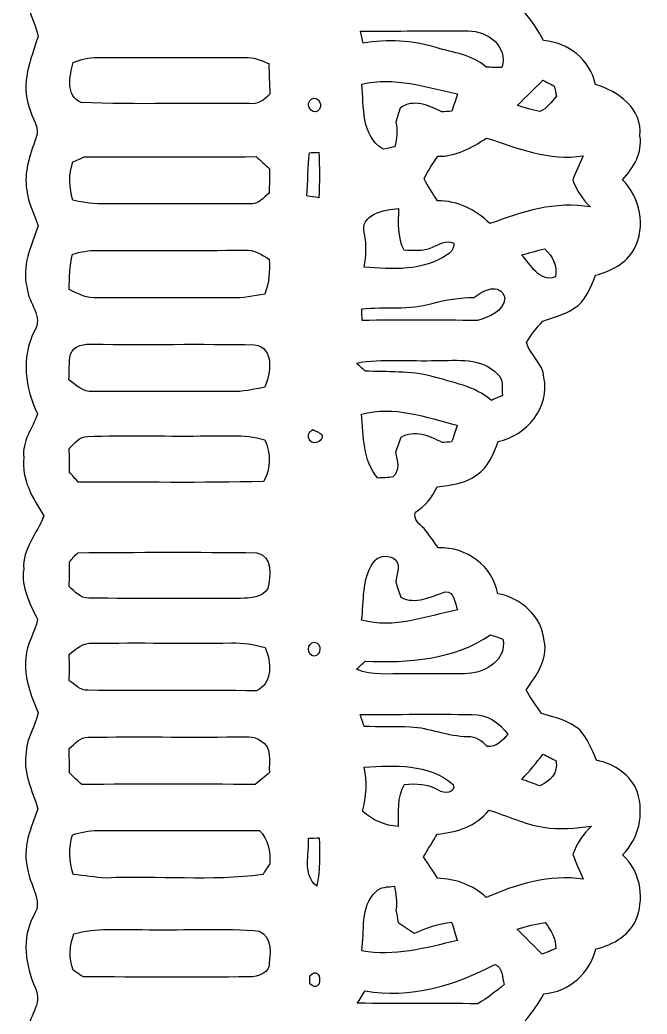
# Model space of a CAD drawing. Header units: centimetres. Extents: x -2.6 to 2.4, y -13.7 to 13.3.
# Drawn here: x -2.59 to 2.37, y -6.83 to 1.02 of the extents above; entities that cross this region are included whole.
import ezdxf

# ---------------------------------------------------------------- set-up
doc = ezdxf.new("R2010")
doc.units = ezdxf.units.CM
doc.header["$MEASUREMENT"] = 0
doc.layers.add('Camada 1', color=7, linetype='Continuous')

msp = doc.modelspace()

# ---------------------------------------------------------------- linework, layer by layer
at = {"layer": 'Camada 1', "color": 156}
for points, knots in [([(-2.27717, 13.27961), (-2.20169, 13.29477), (-2.12372, 13.28772), (-2.04681, 13.28913), (-2.04681, 13.28913), (-1.52152, 13.28349), (-0.99589, 13.29548), (-0.47059, 13.28314), (-0.47059, 13.28314), (-0.27869, 13.26515), (-0.05997, 13.34735), (0.10407, 13.21223), (0.10407, 13.21223), (0.20849, 13.24751), (0.32208, 13.2849), (0.43003, 13.2401), (0.43003, 13.2401), (0.56409, 13.20694), (0.65088, 13.09229), (0.7172, 12.97939), (0.7172, 12.97939), (0.86147, 12.98469), (1.00894, 12.93283), (1.10101, 12.81782), (1.10101, 12.81782), (1.13911, 12.7582), (1.16557, 12.69153), (1.19345, 12.62661), (1.19345, 12.62661), (1.35573, 12.58992), (1.50424, 12.47668), (1.5434, 12.30911), (1.5434, 12.30911), (1.6016, 12.14931), (1.51694, 11.98562), (1.41111, 11.86814), (1.41111, 11.86814), (1.45837, 11.79195), (1.50671, 11.71575), (1.5501, 11.63708), (1.5501, 11.63708), (1.65417, 11.61697), (1.766, 11.59191), (1.84326, 11.51325), (1.84326, 11.51325), (1.90112, 11.44869), (1.92899, 11.36508), (1.9632, 11.28676), (1.9632, 11.28676), (2.14558, 11.2462), (2.32268, 11.10262), (2.31281, 10.89977), (2.31281, 10.89977), (2.33503, 10.75795), (2.25777, 10.63554), (2.1791, 10.52617), (2.1791, 10.52617), (2.31245, 10.4087), (2.34314, 10.21891), (2.2941, 10.05381), (2.2941, 10.05381), (2.2426, 9.91129), (2.10538, 9.81816), (1.96108, 9.78781), (1.96108, 9.78781), (1.92334, 9.58638), (1.74166, 9.44597), (1.54023, 9.43751), (1.54023, 9.43751), (1.50071, 9.37153), (1.45555, 9.30909), (1.41887, 9.24136), (1.41887, 9.24136), (1.50176, 9.10836), (1.61008, 8.95597), (1.54374, 8.79157), (1.54374, 8.79157), (1.50812, 8.618), (1.3522, 8.51534), (1.19238, 8.46913), (1.19238, 8.46913), (1.14017, 8.25782), (0.94085, 8.09837), (0.71931, 8.12094), (0.71931, 8.12094), (0.66533, 8.02145), (0.58596, 7.93962), (0.49776, 7.86977), (0.49776, 7.86977), (0.59124, 7.8119), (0.66321, 7.72829), (0.71191, 7.62987), (0.71191, 7.62987), (0.81597, 7.62141), (0.92745, 7.6133), (1.01247, 7.5445), (1.01247, 7.5445), (1.11371, 7.487), (1.14935, 7.37093), (1.19415, 7.27109), (1.19415, 7.27109), (1.37617, 7.24076), (1.52223, 7.09365), (1.55468, 6.91303), (1.55468, 6.91303), (1.58962, 6.76134), (1.49965, 6.62164), (1.41181, 6.50699), (1.41181, 6.50699), (1.45732, 6.44102), (1.50176, 6.37399), (1.54515, 6.30624), (1.54515, 6.30624), (1.74941, 6.30449), (1.91769, 6.15173), (1.96249, 5.95665), (1.96249, 5.95665), (2.11454, 5.92242), (2.24401, 5.82719), (2.30928, 5.68395), (2.30928, 5.68395), (2.30998, 5.59964), (2.31527, 5.51461), (2.30645, 5.43031), (2.30645, 5.43031), (2.28811, 5.34492), (2.22603, 5.27897), (2.17311, 5.21263), (2.17311, 5.21263), (2.3248, 5.06482), (2.36714, 4.81117), (2.24649, 4.63267), (2.24649, 4.63267), (2.18475, 4.53319), (2.0701, 4.49297), (1.96568, 4.45523), (1.96568, 4.45523), (1.92405, 4.36138), (1.88806, 4.25414), (1.79704, 4.19664), (1.79704, 4.19664), (1.72295, 4.14372), (1.63335, 4.12184), (1.54622, 4.10138), (1.54622, 4.10138), (1.506, 4.02872), (1.45732, 3.96098), (1.41851, 3.88725), (1.41851, 3.88725), (1.50071, 3.76025), (1.60231, 3.61314), (1.54763, 3.45369), (1.54763, 3.45369), (1.51482, 3.27589), (1.35854, 3.16018), (1.19167, 3.11784), (1.19167, 3.11784), (1.14053, 2.90512), (0.9398, 2.74214), (0.71613, 2.76789), (0.71613, 2.76789), (0.65792, 2.64159), (0.54575, 2.55729), (0.43673, 2.47685), (0.43673, 2.47685), (0.54292, 2.40383), (0.6491, 2.32516), (0.71508, 2.21156), (0.71508, 2.21156), (0.82727, 2.19357), (0.94791, 2.17735), (1.03752, 2.10114), (1.03752, 2.10114), (1.12148, 2.04187), (1.15429, 1.94062), (1.18745, 1.84855), (1.18745, 1.84855), (1.35536, 1.81044), (1.512, 1.68875), (1.54975, 1.51482), (1.54975, 1.51482), (1.58996, 1.35643), (1.52259, 1.18816), (1.40053, 1.08444), (1.40053, 1.08444), (1.45803, 1.01494), (1.50917, 0.94014), (1.55046, 0.85936), (1.55046, 0.85936), (1.74766, 0.84632), (1.91876, 0.70838), (1.96037, 0.51293), (1.96037, 0.51293), (2.14277, 0.46107), (2.33327, 0.3182), (2.31281, 0.10724), (2.31281, 0.10724), (2.33469, -0.02786), (2.26094, -0.14569), (2.17382, -0.24058), (2.17382, -0.24058), (2.31916, -0.37923), (2.36007, -0.60959), (2.26659, -0.78775), (2.26659, -0.78775), (2.2038, -0.9024), (2.0828, -0.96166), (1.96179, -0.99447), (1.96179, -0.99447), (1.92263, -1.09185), (1.88382, -1.20227), (1.78859, -1.25871), (1.78859, -1.25871), (1.71414, -1.3081), (1.62489, -1.32503), (1.54374, -1.35854), (1.54374, -1.35854), (1.49472, -1.40935), (1.45167, -1.46578), (1.41534, -1.52646), (1.41534, -1.52646), (1.44463, -1.62453), (1.54622, -1.69262), (1.55397, -1.80162), (1.55397, -1.80162), (1.60338, -2.03763), (1.41887, -2.2606), (1.19274, -2.30752), (1.19274, -2.30752), (1.15393, -2.40524), (1.11512, -2.51213), (1.02305, -2.57315), (1.02305, -2.57315), (0.93451, -2.64266), (0.81808, -2.65253), (0.71049, -2.66593), (0.71049, -2.66593), (0.66852, -2.7453), (0.6177, -2.82187), (0.53728, -2.86773), (0.53728, -2.86773), (0.5221, -2.92593), (0.5669, -2.96228), (0.60642, -2.99649), (0.60642, -2.99649), (0.64628, -3.04587), (0.68297, -3.09738), (0.71895, -3.14995), (0.71895, -3.14995), (0.94085, -3.13972), (1.14723, -3.2907), (1.18991, -3.51155), (1.18991, -3.51155), (1.373, -3.54365), (1.53882, -3.69252), (1.55645, -3.88372), (1.55645, -3.88372), (1.58679, -4.03153), (1.49577, -4.15854), (1.41252, -4.27002), (1.41252, -4.27002), (1.44709, -4.33599), (1.49365, -4.39525), (1.53317, -4.45876), (1.53317, -4.45876), (1.63724, -4.48944), (1.75048, -4.51131), (1.83409, -4.58576), (1.83409, -4.58576), (1.89934, -4.65349), (1.93111, -4.74415), (1.97026, -4.82811), (1.97026, -4.82811), (2.1103, -4.85563), (2.2426, -4.94242), (2.29376, -5.0807), (2.29376, -5.0807), (2.34562, -5.25356), (2.30611, -5.44759), (2.17452, -5.5753), (2.17452, -5.5753), (2.31174, -5.6977), (2.34667, -5.89492), (2.29129, -6.06531), (2.29129, -6.06531), (2.24119, -6.20535), (2.1029, -6.28685), (1.96461, -6.31895), (1.96461, -6.31895), (1.91628, -6.5105), (1.75331, -6.65833), (1.55363, -6.67315), (1.55363, -6.67315), (1.51165, -6.75004), (1.4612, -6.82201), (1.40404, -6.88833), (1.40404, -6.88833), (1.49189, -6.99523), (1.58009, -7.12152), (1.55892, -7.26792), (1.55892, -7.26792), (1.54798, -7.46548), (1.38077, -7.6207), (1.19308, -7.65739), (1.19308, -7.65739), (1.1504, -7.75723), (1.11583, -7.874), (1.01528, -7.9315), (1.01528, -7.9315), (0.92779, -7.99853), (0.81421, -8.00276), (0.71013, -8.02252), (0.71013, -8.02252), (0.65933, -8.14351), (0.55562, -8.22218), (0.44414, -8.28428), (0.44414, -8.28428), (0.55845, -8.34319), (0.65617, -8.43104), (0.71649, -8.54569), (0.71649, -8.54569), (0.93591, -8.52664), (1.14477, -8.68115), (1.19062, -8.89706), (1.19062, -8.89706), (1.32891, -8.93974), (1.47637, -9.01206), (1.52576, -9.16023), (1.52576, -9.16023), (1.61395, -9.33379), (1.53034, -9.52958), (1.41323, -9.66611), (1.41323, -9.66611), (1.4619, -9.73561), (1.50636, -9.80756), (1.54763, -9.88201), (1.54763, -9.88201), (1.63512, -9.90458), (1.72861, -9.92222), (1.80162, -9.98007), (1.80162, -9.98007), (1.88806, -10.0404), (1.92405, -10.14448), (1.96708, -10.2362), (1.96708, -10.2362), (2.08033, -10.27535), (2.2052, -10.32228), (2.26377, -10.43586), (2.26377, -10.43586), (2.3622, -10.61578), (2.31775, -10.84896), (2.17557, -10.99361), (2.17557, -10.99361), (2.34209, -11.14495), (2.36926, -11.43034), (2.21721, -11.60039), (2.21721, -11.60039), (2.1537, -11.67835), (2.05246, -11.70445), (1.96215, -11.73692), (1.96215, -11.73692), (1.91947, -11.93482), (1.74554, -12.07769), (1.54481, -12.09145), (1.54481, -12.09145), (1.50106, -12.15565), (1.45591, -12.21916), (1.40935, -12.2816), (1.40935, -12.2816), (1.50424, -12.40649), (1.60197, -12.56383), (1.54586, -12.72645), (1.54586, -12.72645), (1.50812, -12.89719), (1.36031, -13.01537), (1.1945, -13.05102), (1.1945, -13.05102), (1.14935, -13.15013), (1.11478, -13.26656), (1.01389, -13.32442), (1.01389, -13.32442), (0.9292, -13.3932), (0.81738, -13.39673), (0.71402, -13.4059), (0.71402, -13.4059), (0.64735, -13.5643), (0.49564, -13.68036), (0.31996, -13.67895), (0.31996, -13.67895), (-0.23318, -13.68882), (-0.78705, -13.67966), (-1.34055, -13.68283), (-1.34055, -13.68283), (-1.68521, -13.67861), (-2.03093, -13.69589), (-2.37455, -13.66273), (-2.37455, -13.66273), (-2.47791, -13.52868), (-2.57174, -13.37203), (-2.55905, -13.196), (-2.55905, -13.196), (-2.56504, -13.06476), (-2.49061, -12.9533), (-2.44439, -12.83652), (-2.44439, -12.83652), (-2.51001, -12.68518), (-2.57527, -12.52255), (-2.53083, -12.35499), (-2.53083, -12.35499), (-2.51636, -12.2361), (-2.39747, -12.12179), (-2.4758, -12.00431), (-2.4758, -12.00431), (-2.58867, -11.79865), (-2.53894, -11.55664), (-2.4451, -11.35486), (-2.4451, -11.35486), (-2.47755, -11.22715), (-2.5541, -11.10721), (-2.53824, -10.97033), (-2.53824, -10.97033), (-2.54, -10.83627), (-2.47438, -10.71703), (-2.44439, -10.59074), (-2.44439, -10.59074), (-2.4899, -10.48702), (-2.54387, -10.38224), (-2.54141, -10.26583), (-2.54141, -10.26583), (-2.54599, -10.1226), (-2.48425, -9.99137), (-2.44193, -9.85838), (-2.44193, -9.85838), (-2.45674, -9.76948), (-2.50684, -9.69081), (-2.52482, -9.60296), (-2.52482, -9.60296), (-2.56117, -9.45902), (-2.52589, -9.30875), (-2.46591, -9.1768), (-2.46591, -9.1768), (-2.407, -9.07555), (-2.47896, -8.96691), (-2.49378, -8.86388), (-2.49378, -8.86388), (-2.55023, -8.66034), (-2.48742, -8.43738), (-2.34314, -8.28569), (-2.34314, -8.28569), (-2.44086, -8.16715), (-2.51812, -8.02286), (-2.51354, -7.86518), (-2.51354, -7.86518), (-2.52095, -7.73041), (-2.46415, -7.60552), (-2.44122, -7.47572), (-2.44122, -7.47572), (-2.48742, -7.3159), (-2.57069, -7.15539), (-2.53012, -6.98358), (-2.53012, -6.98358), (-2.52589, -6.86152), (-2.40558, -6.75181), (-2.46591, -6.6301), (-2.46591, -6.6301), (-2.54423, -6.44913), (-2.57844, -6.23464), (-2.47967, -6.05437), (-2.47967, -6.05437), (-2.39923, -5.93336), (-2.5167, -5.80989), (-2.52764, -5.68501), (-2.52764, -5.68501), (-2.57281, -5.52167), (-2.50225, -5.36256), (-2.44581, -5.21299), (-2.44581, -5.21299), (-2.49025, -5.06552), (-2.56962, -4.91949), (-2.53824, -4.75967), (-2.53824, -4.75967), (-2.53612, -4.64925), (-2.46308, -4.55789), (-2.44544, -4.45311), (-2.44544, -4.45311), (-2.49977, -4.31411), (-2.5608, -4.17054), (-2.54034, -4.01742), (-2.54034, -4.01742), (-2.53824, -3.90842), (-2.46698, -3.81706), (-2.44934, -3.71369), (-2.44934, -3.71369), (-2.51107, -3.58985), (-2.57951, -3.46109), (-2.55869, -3.31716), (-2.55869, -3.31716), (-2.56892, -3.1563), (-2.45285, -3.0353), (-2.39854, -2.8963), (-2.39854, -2.8963), (-2.48673, -2.75802), (-2.5781, -2.60772), (-2.55869, -2.43557), (-2.55869, -2.43557), (-2.57281, -2.30681), (-2.48849, -2.2038), (-2.44934, -2.08915), (-2.44934, -2.08915), (-2.5474, -1.88595), (-2.58092, -1.64606), (-2.47473, -1.43827), (-2.47473, -1.43827), (-2.39923, -1.32115), (-2.52306, -1.21391), (-2.53152, -1.09643), (-2.53152, -1.09643), (-2.57703, -0.92428), (-2.49836, -0.76164), (-2.4451, -0.60325), (-2.4451, -0.60325), (-2.47368, -0.50977), (-2.52377, -0.42228), (-2.53434, -0.32349), (-2.53434, -0.32349), (-2.55939, -0.18167), (-2.50789, -0.04268), (-2.46167, 0.0889), (-2.46167, 0.0889), (-2.42252, 0.17322), (-2.4966, 0.25152), (-2.51529, 0.3316), (-2.51529, 0.3316), (-2.58621, 0.52), (-2.50189, 0.71191), (-2.4451, 0.89041), (-2.4451, 0.89041), (-2.46732, 1.00646), (-2.53683, 1.11125), (-2.53787, 1.2326), (-2.53787, 1.2326), (-2.55693, 1.3836), (-2.47755, 1.51765), (-2.43945, 1.657), (-2.43945, 1.657), (-2.46308, 1.79916), (-2.52764, 1.93604), (-2.51283, 2.08314), (-2.51283, 2.08314), (-2.50754, 2.23697), (-2.42464, 2.37348), (-2.32304, 2.48391), (-2.32304, 2.48391), (-2.40242, 2.57457), (-2.47721, 2.67441), (-2.49836, 2.7961), (-2.49836, 2.7961), (-2.54811, 2.9711), (-2.47368, 3.14254), (-2.43945, 3.31187), (-2.43945, 3.31187), (-2.49307, 3.47345), (-2.57386, 3.64031), (-2.52694, 3.81528), (-2.52694, 3.81528), (-2.51777, 3.93276), (-2.39676, 4.0393), (-2.46661, 4.15642), (-2.46661, 4.15642), (-2.56433, 4.3635), (-2.57245, 4.61963), (-2.43733, 4.81224), (-2.43733, 4.81224), (-2.49731, 4.96639), (-2.55975, 5.13045), (-2.53259, 5.29907), (-2.53259, 5.29907), (-2.52482, 5.39608), (-2.46979, 5.47899), (-2.44403, 5.57035), (-2.44403, 5.57035), (-2.49132, 5.69736), (-2.55057, 5.82471), (-2.54282, 5.96406), (-2.54282, 5.96406), (-2.5474, 6.08999), (-2.47791, 6.199), (-2.44298, 6.31577), (-2.44298, 6.31577), (-2.48108, 6.44277), (-2.55093, 6.56412), (-2.54316, 6.70102), (-2.54316, 6.70102), (-2.55305, 6.82978), (-2.48673, 6.94195), (-2.44228, 7.05696), (-2.44228, 7.05696), (-2.49344, 7.16986), (-2.57386, 7.27816), (-2.55905, 7.40903), (-2.55905, 7.40903), (-2.5788, 7.58119), (-2.47614, 7.72512), (-2.39888, 7.86799), (-2.39888, 7.86799), (-2.46661, 8.0144), (-2.57703, 8.15445), (-2.55905, 8.32555), (-2.55905, 8.32555), (-2.57527, 8.4582), (-2.50048, 8.57144), (-2.44792, 8.68609), (-2.44792, 8.68609), (-2.47509, 8.78945), (-2.53753, 8.8833), (-2.54141, 8.9923), (-2.54141, 8.9923), (-2.55447, 9.14893), (-2.4966, 9.29781), (-2.43733, 9.43927), (-2.43733, 9.43927), (-2.55798, 9.634), (-2.57703, 9.88341), (-2.47473, 10.09015), (-2.47473, 10.09015), (-2.39747, 10.21221), (-2.52942, 10.32439), (-2.53259, 10.44963), (-2.53259, 10.44963), (-2.56857, 10.61755), (-2.48038, 10.77136), (-2.44615, 10.92941), (-2.44615, 10.92941), (-2.49765, 11.05569), (-2.55975, 11.18693), (-2.53858, 11.32769), (-2.53858, 11.32769), (-2.53223, 11.4508), (-2.47015, 11.55981), (-2.44016, 11.67694), (-2.44016, 11.67694), (-2.47614, 11.79336), (-2.53787, 11.90448), (-2.53929, 12.02936), (-2.53929, 12.02936), (-2.54776, 12.17012), (-2.48179, 12.29747), (-2.44086, 12.428), (-2.44086, 12.428), (-2.44581, 12.51231), (-2.48284, 12.59098), (-2.49802, 12.67354), (-2.49802, 12.67354), (-2.54987, 12.89438), (-2.47685, 13.15613), (-2.27717, 13.27961)], [0, 0, 0, 0, 0.0060606, 0.0060606, 0.0060606, 0.0060606, 0.0121212, 0.0121212, 0.0121212, 0.0121212, 0.0181818, 0.0181818, 0.0181818, 0.0181818, 0.0242424, 0.0242424, 0.0242424, 0.0242424, 0.030303, 0.030303, 0.030303, 0.030303, 0.0363636, 0.0363636, 0.0363636, 0.0363636, 0.0424242, 0.0424242, 0.0424242, 0.0424242, 0.0484848, 0.0484848, 0.0484848, 0.0484848, 0.0545455, 0.0545455, 0.0545455, 0.0545455, 0.0606061, 0.0606061, 0.0606061, 0.0606061, 0.0666667, 0.0666667, 0.0666667, 0.0666667, 0.0727273, 0.0727273, 0.0727273, 0.0727273, 0.0787879, 0.0787879, 0.0787879, 0.0787879, 0.0848485, 0.0848485, 0.0848485, 0.0848485, 0.0909091, 0.0909091, 0.0909091, 0.0909091, 0.0969697, 0.0969697, 0.0969697, 0.0969697, 0.1030303, 0.1030303, 0.1030303, 0.1030303, 0.1090909, 0.1090909, 0.1090909, 0.1090909, 0.1151515, 0.1151515, 0.1151515, 0.1151515, 0.1212121, 0.1212121, 0.1212121, 0.1212121, 0.1272727, 0.1272727, 0.1272727, 0.1272727, 0.1333333, 0.1333333, 0.1333333, 0.1333333, 0.1393939, 0.1393939, 0.1393939, 0.1393939, 0.1454545, 0.1454545, 0.1454545, 0.1454545, 0.1515152, 0.1515152, 0.1515152, 0.1515152, 0.1575758, 0.1575758, 0.1575758, 0.1575758, 0.1636364, 0.1636364, 0.1636364, 0.1636364, 0.169697, 0.169697, 0.169697, 0.169697, 0.1757576, 0.1757576, 0.1757576, 0.1757576, 0.1818182, 0.1818182, 0.1818182, 0.1818182, 0.1878788, 0.1878788, 0.1878788, 0.1878788, 0.1939394, 0.1939394, 0.1939394, 0.1939394, 0.2, 0.2, 0.2, 0.2, 0.2060606, 0.2060606, 0.2060606, 0.2060606, 0.2121212, 0.2121212, 0.2121212, 0.2121212, 0.2181818, 0.2181818, 0.2181818, 0.2181818, 0.2242424, 0.2242424, 0.2242424, 0.2242424, 0.230303, 0.230303, 0.230303, 0.230303, 0.2363636, 0.2363636, 0.2363636, 0.2363636, 0.2424242, 0.2424242, 0.2424242, 0.2424242, 0.2484848, 0.2484848, 0.2484848, 0.2484848, 0.2545455, 0.2545455, 0.2545455, 0.2545455, 0.2606061, 0.2606061, 0.2606061, 0.2606061, 0.2666667, 0.2666667, 0.2666667, 0.2666667, 0.2727273, 0.2727273, 0.2727273, 0.2727273, 0.2787879, 0.2787879, 0.2787879, 0.2787879, 0.2848485, 0.2848485, 0.2848485, 0.2848485, 0.2909091, 0.2909091, 0.2909091, 0.2909091, 0.2969697, 0.2969697, 0.2969697, 0.2969697, 0.3030303, 0.3030303, 0.3030303, 0.3030303, 0.3090909, 0.3090909, 0.3090909, 0.3090909, 0.3151515, 0.3151515, 0.3151515, 0.3151515, 0.3212121, 0.3212121, 0.3212121, 0.3212121, 0.3272727, 0.3272727, 0.3272727, 0.3272727, 0.3333333, 0.3333333, 0.3333333, 0.3333333, 0.3393939, 0.3393939, 0.3393939, 0.3393939, 0.3454545, 0.3454545, 0.3454545, 0.3454545, 0.3515152, 0.3515152, 0.3515152, 0.3515152, 0.3575758, 0.3575758, 0.3575758, 0.3575758, 0.3636364, 0.3636364, 0.3636364, 0.3636364, 0.369697, 0.369697, 0.369697, 0.369697, 0.3757576, 0.3757576, 0.3757576, 0.3757576, 0.3818182, 0.3818182, 0.3818182, 0.3818182, 0.3878788, 0.3878788, 0.3878788, 0.3878788, 0.3939394, 0.3939394, 0.3939394, 0.3939394, 0.4, 0.4, 0.4, 0.4, 0.4060606, 0.4060606, 0.4060606, 0.4060606, 0.4121212, 0.4121212, 0.4121212, 0.4121212, 0.4181818, 0.4181818, 0.4181818, 0.4181818, 0.4242424, 0.4242424, 0.4242424, 0.4242424, 0.430303, 0.430303, 0.430303, 0.430303, 0.4363636, 0.4363636, 0.4363636, 0.4363636, 0.4424242, 0.4424242, 0.4424242, 0.4424242, 0.4484848, 0.4484848, 0.4484848, 0.4484848, 0.4545455, 0.4545455, 0.4545455, 0.4545455, 0.4606061, 0.4606061, 0.4606061, 0.4606061, 0.4666667, 0.4666667, 0.4666667, 0.4666667, 0.4727273, 0.4727273, 0.4727273, 0.4727273, 0.4787879, 0.4787879, 0.4787879, 0.4787879, 0.4848485, 0.4848485, 0.4848485, 0.4848485, 0.4909091, 0.4909091, 0.4909091, 0.4909091, 0.4969697, 0.4969697, 0.4969697, 0.4969697, 0.5030303, 0.5030303, 0.5030303, 0.5030303, 0.5090909, 0.5090909, 0.5090909, 0.5090909, 0.5151515, 0.5151515, 0.5151515, 0.5151515, 0.5212121, 0.5212121, 0.5212121, 0.5212121, 0.5272727, 0.5272727, 0.5272727, 0.5272727, 0.5333333, 0.5333333, 0.5333333, 0.5333333, 0.5393939, 0.5393939, 0.5393939, 0.5393939, 0.5454545, 0.5454545, 0.5454545, 0.5454545, 0.5515152, 0.5515152, 0.5515152, 0.5515152, 0.5575758, 0.5575758, 0.5575758, 0.5575758, 0.5636364, 0.5636364, 0.5636364, 0.5636364, 0.569697, 0.569697, 0.569697, 0.569697, 0.5757576, 0.5757576, 0.5757576, 0.5757576, 0.5818182, 0.5818182, 0.5818182, 0.5818182, 0.5878788, 0.5878788, 0.5878788, 0.5878788, 0.5939394, 0.5939394, 0.5939394, 0.5939394, 0.6, 0.6, 0.6, 0.6, 0.6060606, 0.6060606, 0.6060606, 0.6060606, 0.6121212, 0.6121212, 0.6121212, 0.6121212, 0.6181818, 0.6181818, 0.6181818, 0.6181818, 0.6242424, 0.6242424, 0.6242424, 0.6242424, 0.630303, 0.630303, 0.630303, 0.630303, 0.6363636, 0.6363636, 0.6363636, 0.6363636, 0.6424242, 0.6424242, 0.6424242, 0.6424242, 0.6484848, 0.6484848, 0.6484848, 0.6484848, 0.6545455, 0.6545455, 0.6545455, 0.6545455, 0.6606061, 0.6606061, 0.6606061, 0.6606061, 0.6666667, 0.6666667, 0.6666667, 0.6666667, 0.6727273, 0.6727273, 0.6727273, 0.6727273, 0.6787879, 0.6787879, 0.6787879, 0.6787879, 0.6848485, 0.6848485, 0.6848485, 0.6848485, 0.6909091, 0.6909091, 0.6909091, 0.6909091, 0.6969697, 0.6969697, 0.6969697, 0.6969697, 0.7030303, 0.7030303, 0.7030303, 0.7030303, 0.7090909, 0.7090909, 0.7090909, 0.7090909, 0.7151515, 0.7151515, 0.7151515, 0.7151515, 0.7212121, 0.7212121, 0.7212121, 0.7212121, 0.7272727, 0.7272727, 0.7272727, 0.7272727, 0.7333333, 0.7333333, 0.7333333, 0.7333333, 0.7393939, 0.7393939, 0.7393939, 0.7393939, 0.7454545, 0.7454545, 0.7454545, 0.7454545, 0.7515152, 0.7515152, 0.7515152, 0.7515152, 0.7575758, 0.7575758, 0.7575758, 0.7575758, 0.7636364, 0.7636364, 0.7636364, 0.7636364, 0.769697, 0.769697, 0.769697, 0.769697, 0.7757576, 0.7757576, 0.7757576, 0.7757576, 0.7818182, 0.7818182, 0.7818182, 0.7818182, 0.7878788, 0.7878788, 0.7878788, 0.7878788, 0.7939394, 0.7939394, 0.7939394, 0.7939394, 0.8, 0.8, 0.8, 0.8, 0.8060606, 0.8060606, 0.8060606, 0.8060606, 0.8121212, 0.8121212, 0.8121212, 0.8121212, 0.8181818, 0.8181818, 0.8181818, 0.8181818, 0.8242424, 0.8242424, 0.8242424, 0.8242424, 0.830303, 0.830303, 0.830303, 0.830303, 0.8363636, 0.8363636, 0.8363636, 0.8363636, 0.8424242, 0.8424242, 0.8424242, 0.8424242, 0.8484848, 0.8484848, 0.8484848, 0.8484848, 0.8545455, 0.8545455, 0.8545455, 0.8545455, 0.8606061, 0.8606061, 0.8606061, 0.8606061, 0.8666667, 0.8666667, 0.8666667, 0.8666667, 0.8727273, 0.8727273, 0.8727273, 0.8727273, 0.8787879, 0.8787879, 0.8787879, 0.8787879, 0.8848485, 0.8848485, 0.8848485, 0.8848485, 0.8909091, 0.8909091, 0.8909091, 0.8909091, 0.8969697, 0.8969697, 0.8969697, 0.8969697, 0.9030303, 0.9030303, 0.9030303, 0.9030303, 0.9090909, 0.9090909, 0.9090909, 0.9090909, 0.9151515, 0.9151515, 0.9151515, 0.9151515, 0.9212121, 0.9212121, 0.9212121, 0.9212121, 0.9272727, 0.9272727, 0.9272727, 0.9272727, 0.9333333, 0.9333333, 0.9333333, 0.9333333, 0.9393939, 0.9393939, 0.9393939, 0.9393939, 0.9454545, 0.9454545, 0.9454545, 0.9454545, 0.9515152, 0.9515152, 0.9515152, 0.9515152, 0.9575758, 0.9575758, 0.9575758, 0.9575758, 0.9636364, 0.9636364, 0.9636364, 0.9636364, 0.969697, 0.969697, 0.969697, 0.969697, 0.9757576, 0.9757576, 0.9757576, 0.9757576, 0.9818182, 0.9818182, 0.9818182, 0.9818182, 0.9878788, 0.9878788, 0.9878788, 0.9878788, 1, 1, 1, 1]), ([(0.10266, 0.9338), (0.10266, 0.9338), (0.10266, 0.9338), (0.10266, 0.9338), (0.10266, 0.9338), (0.10971, 0.90275), (0.11711, 0.87136), (0.12452, 0.83996), (0.12452, 0.83996), (0.31644, 0.87241), (0.51435, 0.86042), (0.70097, 0.80468), (0.70097, 0.80468), (0.83572, 0.7627), (0.98848, 0.75106), (1.09643, 0.64981), (1.09643, 0.64981), (1.1377, 0.6484), (1.17897, 0.64769), (1.22061, 0.64698), (1.22061, 0.64698), (1.27423, 0.81209), (1.10596, 0.93873), (0.95496, 0.93591), (0.95496, 0.93591), (0.67098, 0.93627), (0.387, 0.93627), (0.10266, 0.9338)], [0, 0, 0, 0, 0.125, 0.125, 0.125, 0.125, 0.25, 0.25, 0.25, 0.25, 0.375, 0.375, 0.375, 0.375, 0.5, 0.5, 0.5, 0.5, 0.625, 0.625, 0.625, 0.625, 0.75, 0.75, 0.75, 0.75, 1, 1, 1, 1]), ([(-2.16853, 0.6865), (-2.16853, 0.6865), (-2.16853, 0.6865), (-2.16853, 0.6865), (-2.16853, 0.6865), (-2.19428, 0.58103), (-2.23131, 0.42262), (-2.10326, 0.36971), (-2.10326, 0.36971), (-1.66158, 0.35277), (-1.21849, 0.36795), (-0.77645, 0.3623), (-0.77645, 0.3623), (-0.70872, 0.35031), (-0.65687, 0.39193), (-0.61277, 0.43673), (-0.61277, 0.43673), (-0.61595, 0.51752), (-0.61806, 0.59796), (-0.62089, 0.67875), (-0.62089, 0.67875), (-0.68121, 0.70272), (-0.74188, 0.73166), (-0.80856, 0.72707), (-0.80856, 0.72707), (-1.19839, 0.72636), (-1.5882, 0.72636), (-1.97801, 0.72672), (-1.97801, 0.72672), (-2.04399, 0.72989), (-2.10714, 0.70838), (-2.16853, 0.6865)], [0, 0, 0, 0, 0.1111111, 0.1111111, 0.1111111, 0.1111111, 0.2222222, 0.2222222, 0.2222222, 0.2222222, 0.3333333, 0.3333333, 0.3333333, 0.3333333, 0.4444444, 0.4444444, 0.4444444, 0.4444444, 0.5555556, 0.5555556, 0.5555556, 0.5555556, 0.6666667, 0.6666667, 0.6666667, 0.6666667, 0.7777778, 0.7777778, 0.7777778, 0.7777778, 1, 1, 1, 1]), ([(0.11324, 0.51505), (0.11324, 0.51505), (0.11324, 0.51505), (0.11324, 0.51505), (0.11324, 0.51505), (0.1337, 0.33619), (0.10442, 0.11041), (0.28327, 0.00141), (0.28327, 0.00141), (0.30585, 0.00599), (0.35136, 0.01588), (0.37394, 0.0208), (0.37394, 0.0208), (0.39299, 0.08466), (0.39582, 0.15098), (0.38347, 0.21624), (0.38347, 0.21624), (0.39441, 0.2533), (0.40569, 0.28999), (0.41663, 0.32666), (0.41663, 0.32666), (0.52351, 0.40252), (0.64206, 0.34995), (0.74541, 0.29703), (0.74541, 0.29703), (0.76517, 0.2981), (0.80503, 0.3002), (0.82515, 0.30127), (0.82515, 0.30127), (0.8403, 0.34712), (0.85583, 0.39299), (0.871, 0.43885), (0.871, 0.43885), (0.6223, 0.49354), (0.36971, 0.57608), (0.11324, 0.51505)], [0, 0, 0, 0, 0.1, 0.1, 0.1, 0.1, 0.2, 0.2, 0.2, 0.2, 0.3, 0.3, 0.3, 0.3, 0.4, 0.4, 0.4, 0.4, 0.5, 0.5, 0.5, 0.5, 0.6, 0.6, 0.6, 0.6, 0.7, 0.7, 0.7, 0.7, 0.8, 0.8, 0.8, 0.8, 1, 1, 1, 1]), ([(1.3416, 0.34712), (1.3416, 0.34712), (1.3416, 0.34712), (1.3416, 0.34712), (1.3416, 0.34712), (1.40088, 0.33055), (1.45944, 0.31009), (1.52047, 0.29986), (1.52047, 0.29986), (1.57797, 0.32137), (1.6122, 0.37641), (1.6524, 0.41945), (1.6524, 0.41945), (1.64818, 0.43992), (1.63971, 0.48048), (1.63547, 0.50095), (1.63547, 0.50095), (1.6129, 0.51223), (1.56845, 0.53481), (1.54622, 0.54645), (1.54622, 0.54645), (1.47742, 0.48048), (1.41005, 0.4131), (1.3416, 0.34712)], [0, 0, 0, 0, 0.1428571, 0.1428571, 0.1428571, 0.1428571, 0.2857143, 0.2857143, 0.2857143, 0.2857143, 0.4285714, 0.4285714, 0.4285714, 0.4285714, 0.5714286, 0.5714286, 0.5714286, 0.5714286, 0.7142857, 0.7142857, 0.7142857, 0.7142857, 1, 1, 1, 1]), ([(-0.29703, 0.38276), (-0.29703, 0.38276), (-0.29703, 0.38276), (-0.29703, 0.38276), (-0.29703, 0.38276), (-0.33548, 0.33548), (-0.25717, 0.26), (-0.22048, 0.31891), (-0.22048, 0.31891), (-0.18486, 0.36653), (-0.26, 0.44272), (-0.29703, 0.38276)], [0, 0, 0, 0, 0.25, 0.25, 0.25, 0.25, 0.5, 0.5, 0.5, 0.5, 1, 1, 1, 1]), ([(0.71402, -0.05467), (0.71402, -0.05467), (0.71402, -0.05467), (0.71402, -0.05467), (0.71402, -0.05467), (0.67768, -0.11324), (0.63358, -0.16791), (0.60642, -0.23176), (0.60642, -0.23176), (0.63675, -0.29245), (0.67627, -0.34819), (0.71154, -0.4064), (0.71154, -0.4064), (0.87241, -0.40498), (1.01423, -0.47625), (1.12713, -0.58632), (1.12713, -0.58632), (1.38077, -0.49106), (1.64747, -0.40745), (1.92229, -0.45473), (1.92229, -0.45473), (1.85807, -0.39582), (1.81222, -0.32208), (1.78082, -0.24129), (1.78082, -0.24129), (1.80764, -0.17709), (1.83515, -0.11289), (1.86372, -0.04974), (1.86372, -0.04974), (1.59737, -0.09701), (1.34584, 0.01269), (1.0996, 0.0896), (1.0996, 0.0896), (0.98354, 0.0134), (0.85831, -0.05679), (0.71402, -0.05467)], [0, 0, 0, 0, 0.1, 0.1, 0.1, 0.1, 0.2, 0.2, 0.2, 0.2, 0.3, 0.3, 0.3, 0.3, 0.4, 0.4, 0.4, 0.4, 0.5, 0.5, 0.5, 0.5, 0.6, 0.6, 0.6, 0.6, 0.7, 0.7, 0.7, 0.7, 0.8, 0.8, 0.8, 0.8, 1, 1, 1, 1]), ([(-2.17063, -0.09947), (-2.17063, -0.09947), (-2.17063, -0.09947), (-2.17063, -0.09947), (-2.17063, -0.09947), (-2.20591, -0.19755), (-2.1985, -0.30268), (-2.16992, -0.40181), (-2.16992, -0.40181), (-2.08314, -0.4198), (-1.99495, -0.43356), (-1.90605, -0.4311), (-1.90605, -0.4311), (-1.52788, -0.42827), (-1.15005, -0.43285), (-0.77223, -0.42969), (-0.77223, -0.42969), (-0.70555, -0.4385), (-0.66392, -0.37994), (-0.61701, -0.34466), (-0.61701, -0.34466), (-0.61701, -0.28081), (-0.61665, -0.21731), (-0.61595, -0.1538), (-0.61595, -0.1538), (-0.65122, -0.121), (-0.6865, -0.08854), (-0.72214, -0.05679), (-0.72214, -0.05679), (-1.1751, -0.06208), (-1.62806, -0.05644), (-2.08104, -0.05961), (-2.08104, -0.05961), (-2.10326, -0.0695), (-2.14806, -0.08924), (-2.17063, -0.09947)], [0, 0, 0, 0, 0.1, 0.1, 0.1, 0.1, 0.2, 0.2, 0.2, 0.2, 0.3, 0.3, 0.3, 0.3, 0.4, 0.4, 0.4, 0.4, 0.5, 0.5, 0.5, 0.5, 0.6, 0.6, 0.6, 0.6, 0.7, 0.7, 0.7, 0.7, 0.8, 0.8, 0.8, 0.8, 1, 1, 1, 1]), ([(-0.3002, -0.02645), (-0.3002, -0.02645), (-0.3002, -0.02645), (-0.3002, -0.02645), (-0.3002, -0.02645), (-0.31184, -0.1397), (-0.31184, -0.254), (-0.31996, -0.36759), (-0.31996, -0.36759), (-0.28821, -0.37217), (-0.25681, -0.37677), (-0.22506, -0.38169), (-0.22506, -0.38169), (-0.21943, -0.26175), (-0.21978, -0.14216), (-0.22647, -0.02258), (-0.22647, -0.02258), (-0.24518, -0.02363), (-0.28187, -0.0254), (-0.3002, -0.02645)], [0, 0, 0, 0, 0.1666667, 0.1666667, 0.1666667, 0.1666667, 0.3333333, 0.3333333, 0.3333333, 0.3333333, 0.5, 0.5, 0.5, 0.5, 0.6666667, 0.6666667, 0.6666667, 0.6666667, 1, 1, 1, 1]), ([(0.13475, -0.66674), (0.13475, -0.66674), (0.13475, -0.66674), (0.13475, -0.66674), (0.13475, -0.66674), (0.15521, -0.75388), (0.1471, -0.84278), (0.13263, -0.93027), (0.13263, -0.93027), (0.35418, -0.94755), (0.60006, -0.96448), (0.79162, -0.82973), (0.79162, -0.82973), (0.82549, -0.81068), (0.84172, -0.78139), (0.84101, -0.74153), (0.84101, -0.74153), (0.77927, -0.71084), (0.72319, -0.75247), (0.66745, -0.77435), (0.66745, -0.77435), (0.59867, -0.80963), (0.52, -0.79445), (0.44626, -0.7948), (0.44626, -0.7948), (0.39229, -0.69285), (0.40216, -0.57855), (0.40464, -0.46777), (0.40464, -0.46777), (0.29316, -0.47449), (0.09065, -0.51399), (0.13475, -0.66674)], [0, 0, 0, 0, 0.1111111, 0.1111111, 0.1111111, 0.1111111, 0.2222222, 0.2222222, 0.2222222, 0.2222222, 0.3333333, 0.3333333, 0.3333333, 0.3333333, 0.4444444, 0.4444444, 0.4444444, 0.4444444, 0.5555556, 0.5555556, 0.5555556, 0.5555556, 0.6666667, 0.6666667, 0.6666667, 0.6666667, 0.7777778, 0.7777778, 0.7777778, 0.7777778, 1, 1, 1, 1]), ([(-2.17382, -0.82761), (-2.17382, -0.82761), (-2.17382, -0.82761), (-2.17382, -0.82761), (-2.17382, -0.82761), (-2.19321, -0.91934), (-2.19779, -1.01318), (-2.19816, -1.10701), (-2.19816, -1.10701), (-2.12831, -1.14123), (-2.05634, -1.18145), (-1.9752, -1.17333), (-1.9752, -1.17333), (-1.62277, -1.17264), (-1.27034, -1.17193), (-0.91792, -1.17369), (-0.91792, -1.17369), (-0.82902, -1.17544), (-0.74083, -1.16063), (-0.65369, -1.14299), (-0.65369, -1.14299), (-0.6156, -1.05621), (-0.61382, -0.96166), (-0.61736, -0.86854), (-0.61736, -0.86854), (-0.67697, -0.83361), (-0.73625, -0.78739), (-0.80997, -0.79762), (-0.80997, -0.79762), (-1.19909, -0.79762), (-1.58784, -0.79869), (-1.97696, -0.79798), (-1.97696, -0.79798), (-2.04399, -0.79657), (-2.10925, -0.81138), (-2.17382, -0.82761)], [0, 0, 0, 0, 0.1, 0.1, 0.1, 0.1, 0.2, 0.2, 0.2, 0.2, 0.3, 0.3, 0.3, 0.3, 0.4, 0.4, 0.4, 0.4, 0.5, 0.5, 0.5, 0.5, 0.6, 0.6, 0.6, 0.6, 0.7, 0.7, 0.7, 0.7, 0.8, 0.8, 0.8, 0.8, 1, 1, 1, 1]), ([(1.37653, -0.83431), (1.37653, -0.83431), (1.37653, -0.83431), (1.37653, -0.83431), (1.37653, -0.83431), (1.4545, -0.90981), (1.51095, -1.05268), (1.64394, -1.00787), (1.64394, -1.00787), (1.65981, -0.91934), (1.62594, -0.84384), (1.55963, -0.78598), (1.55963, -0.78598), (1.49825, -0.80115), (1.43722, -0.81704), (1.37653, -0.83431)], [0, 0, 0, 0, 0.2, 0.2, 0.2, 0.2, 0.4, 0.4, 0.4, 0.4, 0.6, 0.6, 0.6, 0.6, 1, 1, 1, 1]), ([(1.00083, -1.17086), (1.00083, -1.17086), (1.00083, -1.17086), (1.00083, -1.17086), (1.00083, -1.17086), (0.8883, -1.17052), (0.77752, -1.18674), (0.66993, -1.21813), (0.66993, -1.21813), (0.4886, -1.2707), (0.2988, -1.24071), (0.1136, -1.26083), (0.1136, -1.26083), (0.1143, -1.2834), (0.1157, -1.32856), (0.1164, -1.35113), (0.1164, -1.35113), (0.42016, -1.35042), (0.7239, -1.34725), (1.02763, -1.35325), (1.02763, -1.35325), (1.11619, -1.32045), (1.23577, -1.28763), (1.24424, -1.17439), (1.24424, -1.17439), (1.20402, -1.04527), (1.07314, -1.11478), (1.00083, -1.17086)], [0, 0, 0, 0, 0.125, 0.125, 0.125, 0.125, 0.25, 0.25, 0.25, 0.25, 0.375, 0.375, 0.375, 0.375, 0.5, 0.5, 0.5, 0.5, 0.625, 0.625, 0.625, 0.625, 0.75, 0.75, 0.75, 0.75, 1, 1, 1, 1]), ([(-2.18897, -1.6196), (-2.18897, -1.6196), (-2.18897, -1.6196), (-2.18897, -1.6196), (-2.18897, -1.6196), (-2.20098, -1.68521), (-2.19674, -1.75294), (-2.20062, -1.81997), (-2.20062, -1.81997), (-2.14453, -1.86195), (-2.08915, -1.92088), (-2.01188, -1.91347), (-2.01188, -1.91347), (-1.64711, -1.91523), (-1.28235, -1.91206), (-0.91756, -1.91416), (-0.91756, -1.91416), (-0.82797, -1.91628), (-0.74012, -1.89723), (-0.65263, -1.87924), (-0.65263, -1.87924), (-0.60571, -1.77058), (-0.57467, -1.56703), (-0.73342, -1.54374), (-0.73342, -1.54374), (-1.15887, -1.53634), (-1.58467, -1.5441), (-2.01048, -1.53987), (-2.01048, -1.53987), (-2.07751, -1.53599), (-2.16322, -1.54586), (-2.18897, -1.6196)], [0, 0, 0, 0, 0.1111111, 0.1111111, 0.1111111, 0.1111111, 0.2222222, 0.2222222, 0.2222222, 0.2222222, 0.3333333, 0.3333333, 0.3333333, 0.3333333, 0.4444444, 0.4444444, 0.4444444, 0.4444444, 0.5555556, 0.5555556, 0.5555556, 0.5555556, 0.6666667, 0.6666667, 0.6666667, 0.6666667, 0.7777778, 0.7777778, 0.7777778, 0.7777778, 1, 1, 1, 1]), ([(0.0709, -1.68875), (0.0709, -1.68875), (0.0709, -1.68875), (0.0709, -1.68875), (0.0709, -1.68875), (0.08819, -1.70427), (0.12276, -1.73601), (0.14005, -1.75153), (0.14005, -1.75153), (0.31715, -1.76072), (0.49635, -1.74907), (0.66993, -1.79351), (0.66993, -1.79351), (0.83149, -1.84291), (1.00612, -1.86937), (1.13875, -1.98332), (1.13875, -1.98332), (1.16063, -1.97379), (1.20473, -1.95474), (1.2266, -1.94522), (1.2266, -1.94522), (1.21849, -1.88841), (1.23895, -1.81645), (1.18674, -1.77623), (1.18674, -1.77623), (1.06327, -1.64182), (0.86783, -1.66899), (0.70414, -1.66863), (0.70414, -1.66863), (0.49318, -1.67569), (0.27975, -1.65135), (0.0709, -1.68875)], [0, 0, 0, 0, 0.1111111, 0.1111111, 0.1111111, 0.1111111, 0.2222222, 0.2222222, 0.2222222, 0.2222222, 0.3333333, 0.3333333, 0.3333333, 0.3333333, 0.4444444, 0.4444444, 0.4444444, 0.4444444, 0.5555556, 0.5555556, 0.5555556, 0.5555556, 0.6666667, 0.6666667, 0.6666667, 0.6666667, 0.7777778, 0.7777778, 0.7777778, 0.7777778, 1, 1, 1, 1]), ([(0.11219, -2.09373), (0.11219, -2.09373), (0.11219, -2.09373), (0.11219, -2.09373), (0.11219, -2.09373), (0.12982, -2.26659), (0.11923, -2.45709), (0.23953, -2.59785), (0.23953, -2.59785), (0.27939, -2.59537), (0.31925, -2.59467), (0.35913, -2.58867), (0.35913, -2.58867), (0.41804, -2.53646), (0.39582, -2.45991), (0.38064, -2.3943), (0.38064, -2.3943), (0.39441, -2.35479), (0.40781, -2.31563), (0.42157, -2.27682), (0.42157, -2.27682), (0.53128, -2.2165), (0.6484, -2.26272), (0.7493, -2.31705), (0.7493, -2.31705), (0.76799, -2.31563), (0.80539, -2.31281), (0.82408, -2.3114), (0.82408, -2.3114), (0.83889, -2.26764), (0.85407, -2.22391), (0.86888, -2.18052), (0.86888, -2.18052), (0.62194, -2.11912), (0.36865, -2.01999), (0.11219, -2.09373)], [0, 0, 0, 0, 0.1, 0.1, 0.1, 0.1, 0.2, 0.2, 0.2, 0.2, 0.3, 0.3, 0.3, 0.3, 0.4, 0.4, 0.4, 0.4, 0.5, 0.5, 0.5, 0.5, 0.6, 0.6, 0.6, 0.6, 0.7, 0.7, 0.7, 0.7, 0.8, 0.8, 0.8, 0.8, 1, 1, 1, 1]), ([(-2.1985, -2.36255), (-2.1985, -2.36255), (-2.1985, -2.36255), (-2.1985, -2.36255), (-2.1985, -2.36255), (-2.19674, -2.42534), (-2.19638, -2.48884), (-2.19638, -2.55198), (-2.19638, -2.55198), (-2.17346, -2.57774), (-2.15018, -2.60349), (-2.12689, -2.6296), (-2.12689, -2.6296), (-1.639, -2.62784), (-1.15076, -2.63771), (-0.66321, -2.62431), (-0.66321, -2.62431), (-0.60077, -2.52306), (-0.60642, -2.40171), (-0.65229, -2.29551), (-0.65229, -2.29551), (-0.81845, -2.24472), (-0.99342, -2.26871), (-1.16416, -2.26447), (-1.16416, -2.26447), (-1.46049, -2.26871), (-1.75718, -2.25565), (-2.05317, -2.26905), (-2.05317, -2.26905), (-2.11842, -2.26694), (-2.15582, -2.32339), (-2.1985, -2.36255)], [0, 0, 0, 0, 0.1111111, 0.1111111, 0.1111111, 0.1111111, 0.2222222, 0.2222222, 0.2222222, 0.2222222, 0.3333333, 0.3333333, 0.3333333, 0.3333333, 0.4444444, 0.4444444, 0.4444444, 0.4444444, 0.5555556, 0.5555556, 0.5555556, 0.5555556, 0.6666667, 0.6666667, 0.6666667, 0.6666667, 0.7777778, 0.7777778, 0.7777778, 0.7777778, 1, 1, 1, 1]), ([(-0.29491, -2.30363), (-0.29491, -2.30363), (-0.29491, -2.30363), (-0.29491, -2.30363), (-0.29491, -2.30363), (-0.2607, -2.34102), (-0.1845, -2.30328), (-0.20214, -2.25248), (-0.20214, -2.25248), (-0.21943, -2.24296), (-0.25435, -2.22391), (-0.27164, -2.21438), (-0.27164, -2.21438), (-0.3108, -2.23555), (-0.31855, -2.26518), (-0.29491, -2.30363)], [0, 0, 0, 0, 0.2, 0.2, 0.2, 0.2, 0.4, 0.4, 0.4, 0.4, 0.6, 0.6, 0.6, 0.6, 1, 1, 1, 1]), ([(-2.13147, -3.18735), (-2.13147, -3.18735), (-2.13147, -3.18735), (-2.13147, -3.18735), (-2.13147, -3.18735), (-2.15335, -3.21132), (-2.17487, -3.23532), (-2.19638, -3.25966), (-2.19638, -3.25966), (-2.19638, -3.32422), (-2.19709, -3.38878), (-2.19886, -3.45369), (-2.19886, -3.45369), (-2.15406, -3.49355), (-2.11101, -3.54965), (-2.04399, -3.54576), (-2.04399, -3.54576), (-1.64465, -3.55211), (-1.24495, -3.54646), (-0.84561, -3.54858), (-0.84561, -3.54858), (-0.76975, -3.54682), (-0.67062, -3.54329), (-0.6283, -3.4692), (-0.6283, -3.4692), (-0.60783, -3.37431), (-0.58878, -3.21344), (-0.71542, -3.1884), (-0.71542, -3.1884), (-1.18709, -3.18065), (-1.65981, -3.18416), (-2.13147, -3.18735)], [0, 0, 0, 0, 0.1111111, 0.1111111, 0.1111111, 0.1111111, 0.2222222, 0.2222222, 0.2222222, 0.2222222, 0.3333333, 0.3333333, 0.3333333, 0.3333333, 0.4444444, 0.4444444, 0.4444444, 0.4444444, 0.5555556, 0.5555556, 0.5555556, 0.5555556, 0.6666667, 0.6666667, 0.6666667, 0.6666667, 0.7777778, 0.7777778, 0.7777778, 0.7777778, 1, 1, 1, 1]), ([(0.20389, -3.26707), (0.20389, -3.26707), (0.20389, -3.26707), (0.20389, -3.26707), (0.20389, -3.26707), (0.11182, -3.39901), (0.1337, -3.56799), (0.11219, -3.71968), (0.11219, -3.71968), (0.37007, -3.79201), (0.62159, -3.68864), (0.87171, -3.63889), (0.87171, -3.63889), (0.84596, -3.58705), (0.85124, -3.49355), (0.77294, -3.49778), (0.77294, -3.49778), (0.65758, -3.5313), (0.54151, -3.60186), (0.42228, -3.53871), (0.42228, -3.53871), (0.40852, -3.49919), (0.39546, -3.46004), (0.38206, -3.42123), (0.38206, -3.42123), (0.38452, -3.35808), (0.43497, -3.2706), (0.36405, -3.23074), (0.36405, -3.23074), (0.31114, -3.20321), (0.23495, -3.21203), (0.20389, -3.26707)], [0, 0, 0, 0, 0.1111111, 0.1111111, 0.1111111, 0.1111111, 0.2222222, 0.2222222, 0.2222222, 0.2222222, 0.3333333, 0.3333333, 0.3333333, 0.3333333, 0.4444444, 0.4444444, 0.4444444, 0.4444444, 0.5555556, 0.5555556, 0.5555556, 0.5555556, 0.6666667, 0.6666667, 0.6666667, 0.6666667, 0.7777778, 0.7777778, 0.7777778, 0.7777778, 1, 1, 1, 1]), ([(0.13935, -4.04529), (0.13935, -4.04529), (0.13935, -4.04529), (0.13935, -4.04529), (0.13935, -4.04529), (0.12276, -4.06118), (0.0896, -4.09256), (0.07301, -4.10845), (0.07301, -4.10845), (0.19402, -4.16312), (0.32878, -4.1416), (0.4572, -4.14479), (0.4572, -4.14479), (0.62335, -4.1416), (0.78951, -4.14901), (0.95566, -4.14301), (0.95566, -4.14301), (1.09677, -4.13208), (1.26083, -4.03294), (1.22977, -3.86997), (1.22977, -3.86997), (1.20509, -3.8615), (1.15534, -3.84457), (1.13064, -3.83611), (1.13064, -3.83611), (0.8442, -4.03436), (0.4773, -4.0594), (0.13935, -4.04529)], [0, 0, 0, 0, 0.125, 0.125, 0.125, 0.125, 0.25, 0.25, 0.25, 0.25, 0.375, 0.375, 0.375, 0.375, 0.5, 0.5, 0.5, 0.5, 0.625, 0.625, 0.625, 0.625, 0.75, 0.75, 0.75, 0.75, 1, 1, 1, 1]), ([(-2.1985, -3.99133), (-2.1985, -3.99133), (-2.1985, -3.99133), (-2.1985, -3.99133), (-2.1985, -3.99133), (-2.19709, -4.06011), (-2.19709, -4.12925), (-2.1985, -4.19876), (-2.1985, -4.19876), (-2.15335, -4.2305), (-2.10996, -4.27777), (-2.04964, -4.2746), (-2.04964, -4.2746), (-1.60584, -4.28096), (-1.16204, -4.27002), (-0.71825, -4.27955), (-0.71825, -4.27955), (-0.58525, -4.21323), (-0.60184, -4.05377), (-0.65051, -3.937), (-0.65051, -3.937), (-0.73695, -3.91266), (-0.82585, -3.89643), (-0.91581, -3.90065), (-0.91581, -3.90065), (-1.28128, -3.90384), (-1.64711, -3.89819), (-2.01259, -3.90277), (-2.01259, -3.90277), (-2.08704, -3.89714), (-2.14629, -3.94511), (-2.1985, -3.99133)], [0, 0, 0, 0, 0.1111111, 0.1111111, 0.1111111, 0.1111111, 0.2222222, 0.2222222, 0.2222222, 0.2222222, 0.3333333, 0.3333333, 0.3333333, 0.3333333, 0.4444444, 0.4444444, 0.4444444, 0.4444444, 0.5555556, 0.5555556, 0.5555556, 0.5555556, 0.6666667, 0.6666667, 0.6666667, 0.6666667, 0.7777778, 0.7777778, 0.7777778, 0.7777778, 1, 1, 1, 1]), ([(-0.28222, -3.99979), (-0.28222, -3.99979), (-0.28222, -3.99979), (-0.28222, -3.99979), (-0.28222, -3.99979), (-0.22294, -4.02766), (-0.19049, -3.92606), (-0.2427, -3.90031), (-0.2427, -3.90031), (-0.30232, -3.87314), (-0.33301, -3.97333), (-0.28222, -3.99979)], [0, 0, 0, 0, 0.25, 0.25, 0.25, 0.25, 0.5, 0.5, 0.5, 0.5, 1, 1, 1, 1]), ([(0.10089, -4.4658), (0.10089, -4.4658), (0.10089, -4.4658), (0.10089, -4.4658), (0.10089, -4.4658), (0.10865, -4.4898), (0.12452, -4.53743), (0.13229, -4.56106), (0.13229, -4.56106), (0.2533, -4.56459), (0.37465, -4.56035), (0.496, -4.56635), (0.496, -4.56635), (0.65122, -4.57164), (0.79587, -4.64149), (0.95179, -4.6429), (0.95179, -4.6429), (1.01494, -4.63761), (1.06362, -4.67676), (1.10559, -4.7191), (1.10559, -4.7191), (1.17792, -4.72439), (1.22485, -4.6743), (1.26717, -4.6228), (1.26717, -4.6228), (1.2019, -4.53107), (1.10348, -4.46298), (0.98672, -4.46617), (0.98672, -4.46617), (0.69144, -4.46229), (0.39616, -4.4658), (0.10089, -4.4658)], [0, 0, 0, 0, 0.1111111, 0.1111111, 0.1111111, 0.1111111, 0.2222222, 0.2222222, 0.2222222, 0.2222222, 0.3333333, 0.3333333, 0.3333333, 0.3333333, 0.4444444, 0.4444444, 0.4444444, 0.4444444, 0.5555556, 0.5555556, 0.5555556, 0.5555556, 0.6666667, 0.6666667, 0.6666667, 0.6666667, 0.7777778, 0.7777778, 0.7777778, 0.7777778, 1, 1, 1, 1]), ([(-2.19957, -4.73499), (-2.19957, -4.73499), (-2.19957, -4.73499), (-2.19957, -4.73499), (-2.19957, -4.73499), (-2.19779, -4.79848), (-2.19709, -4.86233), (-2.19745, -4.92653), (-2.19745, -4.92653), (-2.16534, -4.95793), (-2.13254, -4.98897), (-2.09937, -5.02002), (-2.09937, -5.02002), (-1.64253, -5.01473), (-1.18568, -5.0158), (-0.72884, -5.01931), (-0.72884, -5.01931), (-0.69037, -4.98827), (-0.65263, -4.95652), (-0.61489, -4.92478), (-0.61489, -4.92478), (-0.62547, -4.83941), (-0.58773, -4.72015), (-0.68403, -4.67395), (-0.68403, -4.67395), (-0.74048, -4.6302), (-0.81492, -4.64679), (-0.88053, -4.6429), (-0.88053, -4.6429), (-1.27, -4.6475), (-1.6591, -4.63937), (-2.04823, -4.64643), (-2.04823, -4.64643), (-2.11313, -4.64255), (-2.15477, -4.69793), (-2.19957, -4.73499)], [0, 0, 0, 0, 0.1, 0.1, 0.1, 0.1, 0.2, 0.2, 0.2, 0.2, 0.3, 0.3, 0.3, 0.3, 0.4, 0.4, 0.4, 0.4, 0.5, 0.5, 0.5, 0.5, 0.6, 0.6, 0.6, 0.6, 0.7, 0.7, 0.7, 0.7, 0.8, 0.8, 0.8, 0.8, 1, 1, 1, 1]), ([(1.37971, -4.9791), (1.37971, -4.9791), (1.37971, -4.9791), (1.37971, -4.9791), (1.37971, -4.9791), (1.42662, -4.99568), (1.47389, -5.01261), (1.52152, -5.0299), (1.52152, -5.0299), (1.60443, -4.99145), (1.66899, -4.93077), (1.64818, -4.83059), (1.64818, -4.83059), (1.6143, -4.81365), (1.58043, -4.79672), (1.54693, -4.77979), (1.54693, -4.77979), (1.49365, -4.84823), (1.43722, -4.91384), (1.37971, -4.9791)], [0, 0, 0, 0, 0.1666667, 0.1666667, 0.1666667, 0.1666667, 0.3333333, 0.3333333, 0.3333333, 0.3333333, 0.5, 0.5, 0.5, 0.5, 0.6666667, 0.6666667, 0.6666667, 0.6666667, 1, 1, 1, 1]), ([(0.13299, -4.88244), (0.13299, -4.88244), (0.13299, -4.88244), (0.13299, -4.88244), (0.13299, -4.88244), (0.16121, -4.9985), (0.14887, -5.11632), (0.11994, -5.23098), (0.11994, -5.23098), (0.19826, -5.30083), (0.29562, -5.34492), (0.40145, -5.35128), (0.40145, -5.35128), (0.40534, -5.23945), (0.38664, -5.12092), (0.44944, -5.02108), (0.44944, -5.02108), (0.54256, -5.01297), (0.63816, -5.01473), (0.72107, -5.06411), (0.72107, -5.06411), (0.75952, -5.09798), (0.86218, -5.08776), (0.83643, -5.02002), (0.83643, -5.02002), (0.64381, -4.8521), (0.37146, -4.86798), (0.13299, -4.88244)], [0, 0, 0, 0, 0.125, 0.125, 0.125, 0.125, 0.25, 0.25, 0.25, 0.25, 0.375, 0.375, 0.375, 0.375, 0.5, 0.5, 0.5, 0.5, 0.625, 0.625, 0.625, 0.625, 0.75, 0.75, 0.75, 0.75, 1, 1, 1, 1]), ([(1.11724, -5.22181), (1.11724, -5.22181), (1.11724, -5.22181), (1.11724, -5.22181), (1.11724, -5.22181), (1.02059, -5.34987), (0.86359, -5.39784), (0.71049, -5.4116), (0.71049, -5.4116), (0.67486, -5.47158), (0.63712, -5.53084), (0.60184, -5.59118), (0.60184, -5.59118), (0.63994, -5.6462), (0.67734, -5.70194), (0.71296, -5.75944), (0.71296, -5.75944), (0.85548, -5.76545), (0.99377, -5.81306), (1.09784, -5.91326), (1.09784, -5.91326), (1.33772, -5.80565), (1.59914, -5.72981), (1.86443, -5.7665), (1.86443, -5.7665), (1.83585, -5.70159), (1.80869, -5.63703), (1.78118, -5.57213), (1.78118, -5.57213), (1.81327, -5.4871), (1.86302, -5.4109), (1.92899, -5.34846), (1.92899, -5.34846), (1.8034, -5.3668), (1.67498, -5.37739), (1.54905, -5.35727), (1.54905, -5.35727), (1.39876, -5.33435), (1.26188, -5.26486), (1.11724, -5.22181)], [0, 0, 0, 0, 0.0909091, 0.0909091, 0.0909091, 0.0909091, 0.1818182, 0.1818182, 0.1818182, 0.1818182, 0.2727273, 0.2727273, 0.2727273, 0.2727273, 0.3636364, 0.3636364, 0.3636364, 0.3636364, 0.4545455, 0.4545455, 0.4545455, 0.4545455, 0.5454545, 0.5454545, 0.5454545, 0.5454545, 0.6363636, 0.6363636, 0.6363636, 0.6363636, 0.7272727, 0.7272727, 0.7272727, 0.7272727, 0.8181818, 0.8181818, 0.8181818, 0.8181818, 1, 1, 1, 1]), ([(-2.17382, -5.41584), (-2.17382, -5.41584), (-2.17382, -5.41584), (-2.17382, -5.41584), (-2.17382, -5.41584), (-2.2031, -5.51921), (-2.19886, -5.62645), (-2.16817, -5.72947), (-2.16817, -5.72947), (-2.08138, -5.7418), (-1.99354, -5.75239), (-1.9057, -5.75839), (-1.9057, -5.75839), (-1.49401, -5.7397), (-1.07879, -5.78555), (-0.66957, -5.73158), (-0.66957, -5.73158), (-0.65546, -5.71041), (-0.62759, -5.66807), (-0.61348, -5.64656), (-0.61348, -5.64656), (-0.60642, -5.54884), (-0.62652, -5.45465), (-0.69532, -5.38232), (-0.69532, -5.38232), (-1.12253, -5.38268), (-1.54939, -5.38198), (-1.97626, -5.38232), (-1.97626, -5.38232), (-2.04399, -5.38056), (-2.10925, -5.39925), (-2.17382, -5.41584)], [0, 0, 0, 0, 0.1111111, 0.1111111, 0.1111111, 0.1111111, 0.2222222, 0.2222222, 0.2222222, 0.2222222, 0.3333333, 0.3333333, 0.3333333, 0.3333333, 0.4444444, 0.4444444, 0.4444444, 0.4444444, 0.5555556, 0.5555556, 0.5555556, 0.5555556, 0.6666667, 0.6666667, 0.6666667, 0.6666667, 0.7777778, 0.7777778, 0.7777778, 0.7777778, 1, 1, 1, 1]), ([(-0.30692, -5.44476), (-0.30692, -5.44476), (-0.30692, -5.44476), (-0.30692, -5.44476), (-0.30692, -5.44476), (-0.3002, -5.57072), (-0.35701, -5.72981), (-0.24165, -5.82224), (-0.24165, -5.82224), (-0.21378, -5.6963), (-0.21978, -5.56718), (-0.22189, -5.43984), (-0.22189, -5.43984), (-0.24306, -5.44089), (-0.28575, -5.44335), (-0.30692, -5.44476)], [0, 0, 0, 0, 0.2, 0.2, 0.2, 0.2, 0.4, 0.4, 0.4, 0.4, 0.6, 0.6, 0.6, 0.6, 1, 1, 1, 1]), ([(0.22401, -5.86809), (0.22401, -5.86809), (0.22401, -5.86809), (0.22401, -5.86809), (0.22401, -5.86809), (0.09806, -5.98523), (0.13935, -6.17819), (0.11324, -6.3327), (0.11324, -6.3327), (0.37007, -6.38386), (0.62089, -6.30943), (0.86924, -6.25264), (0.86924, -6.25264), (0.85443, -6.2043), (0.83925, -6.15597), (0.82408, -6.10834), (0.82408, -6.10834), (0.72002, -6.11575), (0.62371, -6.15738), (0.52775, -6.19407), (0.52775, -6.19407), (0.48506, -6.16654), (0.44343, -6.13903), (0.40181, -6.11046), (0.40181, -6.11046), (0.39582, -6.0773), (0.38981, -6.04414), (0.38417, -6.01132), (0.38417, -6.01132), (0.39475, -5.94713), (0.38522, -5.88362), (0.37146, -5.82153), (0.37146, -5.82153), (0.32137, -5.83177), (0.26034, -5.82436), (0.22401, -5.86809)], [0, 0, 0, 0, 0.1, 0.1, 0.1, 0.1, 0.2, 0.2, 0.2, 0.2, 0.3, 0.3, 0.3, 0.3, 0.4, 0.4, 0.4, 0.4, 0.5, 0.5, 0.5, 0.5, 0.6, 0.6, 0.6, 0.6, 0.7, 0.7, 0.7, 0.7, 0.8, 0.8, 0.8, 0.8, 1, 1, 1, 1]), ([(1.34196, -6.16196), (1.34196, -6.16196), (1.34196, -6.16196), (1.34196, -6.16196), (1.34196, -6.16196), (1.40757, -6.22828), (1.47355, -6.29496), (1.54057, -6.36057), (1.54057, -6.36057), (1.56739, -6.34929), (1.62065, -6.32741), (1.64747, -6.31647), (1.64747, -6.31647), (1.64889, -6.2378), (1.60901, -6.17114), (1.5642, -6.11046), (1.5642, -6.11046), (1.48872, -6.1214), (1.41464, -6.13903), (1.34196, -6.16196)], [0, 0, 0, 0, 0.1666667, 0.1666667, 0.1666667, 0.1666667, 0.3333333, 0.3333333, 0.3333333, 0.3333333, 0.5, 0.5, 0.5, 0.5, 0.6666667, 0.6666667, 0.6666667, 0.6666667, 1, 1, 1, 1]), ([(-2.16181, -6.20006), (-2.16181, -6.20006), (-2.16181, -6.20006), (-2.16181, -6.20006), (-2.16181, -6.20006), (-2.19604, -6.29391), (-2.20239, -6.39304), (-2.16712, -6.48757), (-2.16712, -6.48757), (-2.14736, -6.50063), (-2.10784, -6.52673), (-2.08808, -6.53979), (-2.08808, -6.53979), (-1.65099, -6.5412), (-1.21355, -6.54227), (-0.77611, -6.54015), (-0.77611, -6.54015), (-0.70801, -6.5412), (-0.60888, -6.50804), (-0.61701, -6.42372), (-0.61701, -6.42372), (-0.60254, -6.32249), (-0.60466, -6.17536), (-0.74117, -6.1722), (-0.74117, -6.1722), (-1.03433, -6.15702), (-1.32891, -6.17114), (-1.62243, -6.1662), (-1.62243, -6.1662), (-1.80233, -6.16937), (-1.98649, -6.14785), (-2.16181, -6.20006)], [0, 0, 0, 0, 0.1111111, 0.1111111, 0.1111111, 0.1111111, 0.2222222, 0.2222222, 0.2222222, 0.2222222, 0.3333333, 0.3333333, 0.3333333, 0.3333333, 0.4444444, 0.4444444, 0.4444444, 0.4444444, 0.5555556, 0.5555556, 0.5555556, 0.5555556, 0.6666667, 0.6666667, 0.6666667, 0.6666667, 0.7777778, 0.7777778, 0.7777778, 0.7777778, 1, 1, 1, 1]), ([(-0.29562, -6.53062), (-0.29562, -6.53062), (-0.29562, -6.53062), (-0.29562, -6.53062), (-0.29562, -6.53062), (-0.29562, -6.54649), (-0.29598, -6.57825), (-0.29598, -6.59411), (-0.29598, -6.59411), (-0.19437, -6.6922), (-0.19332, -6.43113), (-0.29562, -6.53062)], [0, 0, 0, 0, 0.25, 0.25, 0.25, 0.25, 0.5, 0.5, 0.5, 0.5, 1, 1, 1, 1]), ([(0.1397, -6.65091), (0.1397, -6.65091), (0.1397, -6.65091), (0.1397, -6.65091), (0.1397, -6.65091), (0.12417, -6.6749), (0.09384, -6.72324), (0.07832, -6.74722), (0.07832, -6.74722), (0.39582, -6.75464), (0.71332, -6.74616), (1.03082, -6.75252), (1.03082, -6.75252), (1.10455, -6.70772), (1.17333, -6.65551), (1.2393, -6.59977), (1.2393, -6.59977), (1.22273, -6.54332), (1.22907, -6.46852), (1.16557, -6.44065), (1.16557, -6.44065), (0.85794, -6.60752), (0.49072, -6.713), (0.1397, -6.65091)], [0, 0, 0, 0, 0.1428571, 0.1428571, 0.1428571, 0.1428571, 0.2857143, 0.2857143, 0.2857143, 0.2857143, 0.4285714, 0.4285714, 0.4285714, 0.4285714, 0.5714286, 0.5714286, 0.5714286, 0.5714286, 0.7142857, 0.7142857, 0.7142857, 0.7142857, 1, 1, 1, 1])]:
    msp.add_open_spline(points, degree=3, knots=knots, dxfattribs=at)

doc.saveas('drawing.dxf')
